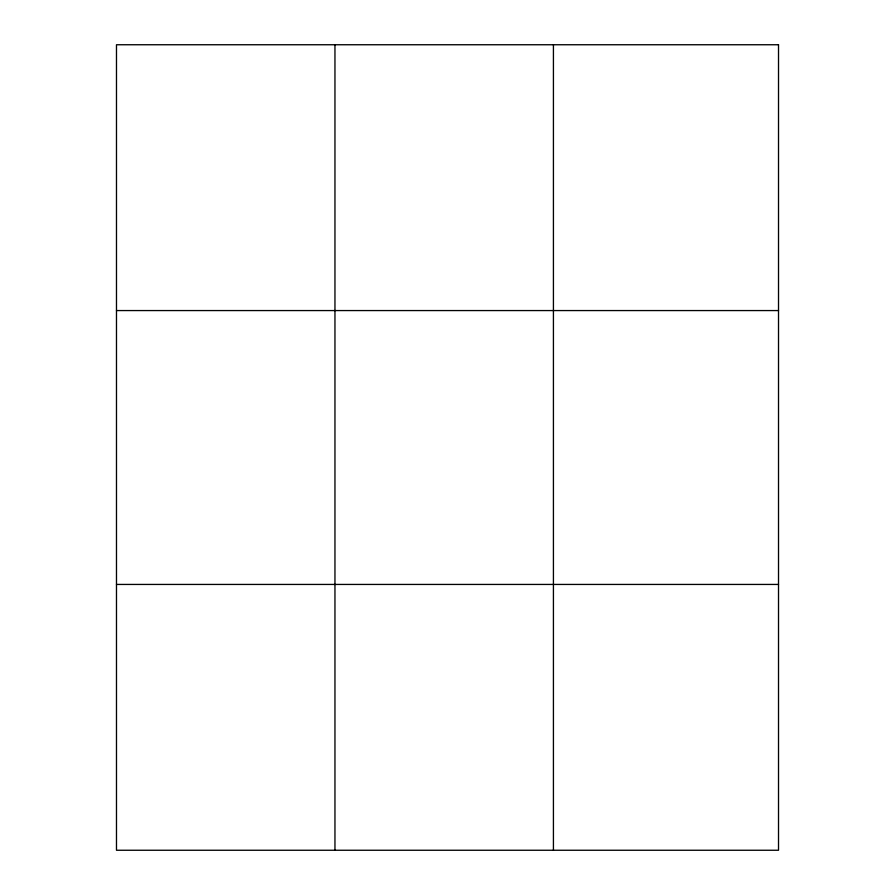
<?xml version="1.0" encoding="UTF-8"?>
<svg xmlns="http://www.w3.org/2000/svg" width="895" height="895" viewBox="0 0 895 895"><rect width="100%" height="100%" fill="white"/><g stroke="black" fill="none" stroke-linecap="round" stroke-linejoin="round"><path stroke-width="1.34" d="M334.954 850.25L334.954 44.75M553.423 850.25L553.423 44.75M116.484 310.565L778.516 310.565M116.484 584.435L778.516 584.435M778.516 44.75L778.516 850.25L116.484 850.25L116.484 44.75L778.516 44.75"/></g></svg>
